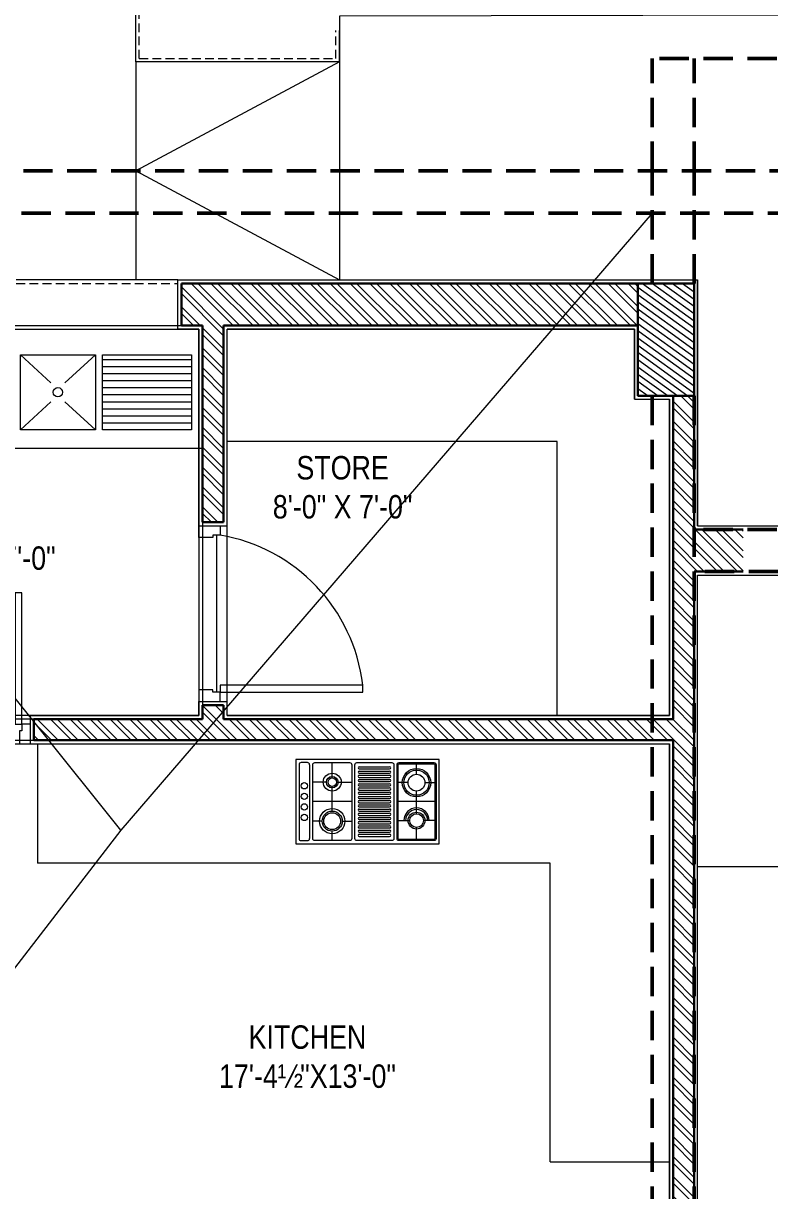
# Model space of a CAD drawing. Header units: inches. Extents: x -190799 to -189704, y -49100 to -46985.
# Drawn here: x -190403.9 to -190244.5, y -47566 to -47316.9 of the extents above; entities that cross this region are included whole.
import ezdxf

# ---------------------------------------------------------------- set-up
doc = ezdxf.new("R2010")
doc.units = ezdxf.units.IN
doc.header["$LTSCALE"] = 25
doc.header["$MEASUREMENT"] = 0
doc.linetypes.add('DASHED2', pattern=[0.375, 0.25, -0.125])
for name, color, linetype, lineweight in [('COLUMN', 1, 'Continuous', 30), ('COLUMNHATCH', 8, 'Continuous', 0), ('cross', 1, 'Continuous', 13), ('CWS', 180, 'Continuous', 18), ('elevation', 6, 'Continuous', 9), ('FURNITURE', 251, 'Continuous', 0), ('hidden', 7, 'DASHED2', 5), ('KITCHEN', 7, 'Continuous', 5), ('PLASTER LINE', 1, 'Continuous', 5), ('PP-BEAM', 104, 'DASHED2', 50), ('PP-KITCHEN 1', 3, 'Continuous', 13), ('PP-KITCHEN 2', 3, 'Continuous', 13), ('PP-ROOM 4', 3, 'Continuous', 13), ('PP-ROOM 5', 3, 'Continuous', 13), ('PP-ROOM 6', 3, 'Continuous', 13), ('PP-ROOM 7', 3, 'Continuous', 13), ('PP-TOILET 7', 3, 'Continuous', 13), ('PP-WALL', 7, 'Continuous', 30), ('sechatch', 8, 'Continuous', 0), ('TEXT', 7, 'Continuous', 13), ('WIN', 22, 'Continuous', 0)]:
    doc.layers.add(name, color=color, linetype=linetype, lineweight=lineweight)
doc.styles.add('RAJ', font='Arial Narrow.ttf')

# ---------------------------------------------------------------- blocks, each defined once
blk = doc.blocks.new('A$C51AA6A4B')
at = {"layer": 'KITCHEN', "ltscale": 1.2}
for p, q in [((17, 20), (-17, 20)), ((-17, 20), (-17, 0)), ((17, 0), (17, 20)), ((-11.625, 19), (-11.625, 16.125)), ((2, 18.25), (-5.25, 18.25)), ((2, 17.75), (-5.25, 17.75)), ((2, 17.25), (-5.25, 17.25)), ((2, 16.75), (-5.25, 16.75)), ((8.375, 19.25), (8.375, 17)), ((13.75, 1.25), (13.75, 18.75)), ((15.75, 19.25), (14.25, 19.25)), ((16.25, 1.25), (16.25, 18.75)), ((-16, 14.5), (-13.25, 14.5)), ((-7.25, 14.5), (-10, 14.5)), ((2, 16.25), (-5.25, 16.25)), ((2, 15.75), (-5.25, 15.75)), ((2, 15.25), (-5.25, 15.25)), ((2, 14.75), (-5.25, 14.75)), ((2, 14.25), (-5.25, 14.25)), ((6, 14.625), (3.75, 14.625)), ((10.75, 14.625), (13, 14.625)), ((-11.625, 12.875), (-11.625, 7.5)), ((2, 13.75), (-5.25, 13.75)), ((2, 13.25), (-5.25, 13.25)), ((2, 12.75), (-5.25, 12.75)), ((2, 12.25), (-5.25, 12.25)), ((2, 11.75), (-5.25, 11.75)), ((2, 11.25), (-5.25, 11.25)), ((8.375, 12.25), (8.375, 10)), ((-16, 10), (-7.25, 10)), ((2, 10.75), (-5.25, 10.75)), ((2, 10.25), (-5.25, 10.25)), ((2, 9.75), (-5.25, 9.75)), ((2, 9.25), (-5.25, 9.25)), ((2, 8.75), (-5.25, 8.75)), ((3.75, 10), (13, 10)), ((8.375, 10), (8.375, 6.375)), ((2, 8.25), (-5.25, 8.25)), ((2, 7.75), (-5.25, 7.75)), ((2, 7.25), (-5.25, 7.25)), ((2, 6.75), (-5.25, 6.75)), ((2, 6.25), (-5.25, 6.25)), ((2, 5.75), (-5.25, 5.75)), ((-13.625, 5.5), (-16, 5.5)), ((-11.625, 3.5), (-11.625, 1)), ((-9.625, 5.5), (-7.25, 5.5)), ((2, 5.25), (-5.25, 5.25)), ((2, 4.75), (-5.25, 4.75)), ((2, 4.25), (-5.25, 4.25)), ((2, 3.75), (-5.25, 3.75)), ((2, 3.25), (-5.25, 3.25)), ((7.375, 5.375), (3.75, 5.375)), ((8.375, 4.375), (8.375, 0.75)), ((9.75, 5.375), (13, 5.375)), ((-17, 0), (17, 0)), ((2, 2.75), (-5.25, 2.75)), ((2, 2.25), (-5.25, 2.25)), ((2, 1.75), (-5.25, 1.75)), ((14.25, 0.75), (15.75, 0.75))]:
    blk.add_line(p, q, dxfattribs=at)
for points in [[(-15.75, 19.25), (-7.5, 19.25, -0.4142136), (-7, 18.75), (-7, 1.25, -0.4142136), (-7.5, 0.75), (-15.75, 0.75, -0.4142136), (-16.25, 1.25), (-16.25, 18.75, -0.4142136)], [(-15.75, 19), (-7.5, 19, -0.4142136), (-7.25, 18.75), (-7.25, 1.25, -0.4142136), (-7.5, 1), (-15.75, 1, -0.4142136), (-16, 1.25), (-16, 18.75, -0.4142136)], [(-5.75, 19.25), (2.5, 19.25, -0.4142136), (3, 18.75), (3, 1.25, -0.4142136), (2.5, 0.75), (-5.75, 0.75, -0.4142136), (-6.25, 1.25), (-6.25, 18.75, -0.4142136)], [(4.25, 19.25), (12.5, 19.25, -0.4142136), (13, 18.75), (13, 1.25, -0.4142136), (12.5, 0.75), (4.25, 0.75, -0.4142136), (3.75, 1.25), (3.75, 18.75, -0.4142136)]]:
    blk.add_lwpolyline(points, format="xyb", close=True, dxfattribs=at)
for centre, radius in [((8.375, 14.625), 3), ((8.375, 14.625), 2.375), ((8.375, 14.625), 2), ((-11.625, 14.5), 2), ((-11.625, 14.5), 1.625), ((15, 13.75), 0.75), ((15, 11.25), 0.75), ((-11.625, 5.5), 3.375), ((-11.625, 5.5), 3), ((15, 8.75), 0.75), ((-11.625, 5.5), 2), ((8.375, 5.375), 2.125), ((8.375, 5.375), 1.375), ((8.375, 5.375), 1), ((15, 6.25), 0.75)]:
    blk.add_circle(centre, radius, dxfattribs=at)
for centre, radius, start, end in [((-5.25, 18), 0.25, 90, 270), ((-5.25, 17), 0.25, 90, 270), ((2, 18), 0.25, 270, 90), ((2, 17), 0.25, 270, 90), ((14.25, 18.75), 0.5, 90, 180), ((15.75, 18.75), 0.5, 0, 90), ((-11.625, 14.5), 3, 180, 0), ((-11.625, 14.5), 2.625, 180, 0), ((-5.25, 16), 0.25, 90, 270), ((-5.25, 15), 0.25, 90, 270), ((-5.25, 14), 0.25, 90, 270), ((2, 16), 0.25, 270, 90), ((2, 15), 0.25, 270, 90), ((2, 14), 0.25, 270, 90), ((-5.25, 13), 0.25, 90, 270), ((-5.25, 12), 0.25, 90, 270), ((-5.25, 11), 0.25, 90, 270), ((2, 13), 0.25, 270, 90), ((2, 12), 0.25, 270, 90), ((2, 11), 0.25, 270, 90), ((-5.25, 10), 0.25, 90, 270), ((-5.25, 9), 0.25, 90, 270), ((2, 10), 0.25, 270, 90), ((2, 9), 0.25, 270, 90), ((-5.25, 8), 0.25, 90, 270), ((-5.25, 7), 0.25, 90, 270), ((-5.25, 6), 0.25, 90, 270), ((2, 8), 0.25, 270, 90), ((2, 7), 0.25, 270, 90), ((2, 6), 0.25, 270, 90), ((-5.25, 5), 0.25, 90, 270), ((-5.25, 4), 0.25, 90, 270), ((-5.25, 3), 0.25, 90, 270), ((2, 5), 0.25, 270, 90), ((2, 4), 0.25, 270, 90), ((2, 3), 0.25, 270, 90), ((-5.25, 2), 0.25, 90, 270), ((2, 2), 0.25, 270, 90), ((14.25, 1.25), 0.5, 180, 270), ((15.75, 1.25), 0.5, 270, 0)]:
    blk.add_arc(centre, radius, start, end, dxfattribs=at)
blk = doc.blocks.new('door')
at = {"layer": 'WIN'}
for points in [[(-188890.45, -47194.62), (-188890.45, -47164.12), (-188891.95, -47164.12), (-188891.95, -47194.62)], [(-188925.95, -47194.62), (-188923.95, -47194.62), (-188923.95, -47196.12), (-188923.45, -47196.12), (-188923.45, -47199.12), (-188923.95, -47199.12), (-188923.95, -47199.12), (-188925.95, -47199.12)], [(-188888.45, -47194.62), (-188890.45, -47194.62), (-188890.45, -47196.12), (-188890.95, -47196.12), (-188890.95, -47199.12), (-188890.45, -47199.12), (-188890.45, -47199.12), (-188888.45, -47199.12)]]:
    blk.add_lwpolyline(points, close=True, dxfattribs=at)
blk.add_arc((-188887.65, -47200.7), 36.81, 96.7084, 170.4863, dxfattribs=at)
blk = doc.blocks.new('sink 2')
at = {"layer": 'KITCHEN', "color": 8, "ltscale": 1.2}
for p, q in [((-190415.49, -47393.57), (-190421.98, -47387.62)), ((-190412.47, -47393.57), (-190405.98, -47387.62)), ((-190397.99, -47393.57), (-190404.48, -47387.62)), ((-190394.97, -47393.57), (-190388.48, -47387.62)), ((-190386.98, -47388.62), (-190367.98, -47388.62)), ((-190386.98, -47390.12), (-190367.98, -47390.12)), ((-190386.98, -47391.62), (-190367.98, -47391.62)), ((-190386.98, -47393.12), (-190367.98, -47393.12)), ((-190386.98, -47394.62), (-190367.98, -47394.62)), ((-190415.49, -47397.67), (-190421.98, -47403.62)), ((-190412.47, -47397.67), (-190405.98, -47403.62)), ((-190397.99, -47397.67), (-190404.48, -47403.62)), ((-190394.97, -47397.67), (-190388.48, -47403.62)), ((-190386.98, -47396.12), (-190367.98, -47396.12)), ((-190386.98, -47397.62), (-190367.98, -47397.62)), ((-190386.98, -47399.12), (-190367.98, -47399.12)), ((-190386.98, -47400.62), (-190367.98, -47400.62)), ((-190386.98, -47402.12), (-190367.98, -47402.12))]:
    blk.add_line(p, q, dxfattribs=at)
for points in [[(-190421.98, -47403.62), (-190405.98, -47403.62), (-190405.98, -47387.62), (-190421.98, -47387.62)], [(-190388.48, -47403.62), (-190404.48, -47403.62), (-190404.48, -47387.62), (-190388.48, -47387.62)], [(-190367.98, -47403.62), (-190386.98, -47403.62), (-190386.98, -47387.62), (-190367.98, -47387.62)]]:
    blk.add_lwpolyline(points, close=True, dxfattribs=at)
for centre in [(-190413.98, -47395.62), (-190396.48, -47395.62)]:
    blk.add_circle(centre, 1, dxfattribs=at)

msp = doc.modelspace()

# ---------------------------------------------------------------- hatches: boundary and pattern name
at = {"layer": 'COLUMNHATCH', "ltscale": 5}
h = msp.add_hatch(dxfattribs=at)
h.set_pattern_fill('ANSI31', color=256, scale=10, angle=99.050055, style=0)
h.set_pattern_definition([(144.0500546, (141.9624, -2979.5429), (-0.73384782, -1.011912732), [])])
h.paths.add_polyline_path([(-190260.6104, -47396.3675), (-190260.6104, -47372.3675), (-190272.6104, -47372.3675), (-190272.6104, -47396.3675)])
at = {"layer": 'sechatch', "ltscale": 30}
h = msp.add_hatch(dxfattribs=at)
h.set_pattern_fill('ANSI32,_O', color=256, scale=8, angle=270)
h.set_pattern_definition([(315, (-190288.2656, -47628.9193), (2.12132, 2.12132), []), (315, (-190288.2656, -47630.3335), (2.12132, 2.12132), [])])
h.paths.add_polyline_path([(-190284.6104, -47625.8675), (-190293.6104, -47625.8675), (-190293.6104, -47630.3675), (-190284.6104, -47630.3675)])
h.paths.add_polyline_path([(-190284.6104, -47630.3675), (-190293.6104, -47630.3675), (-190293.6104, -47634.8675), (-190284.6104, -47634.8675)])
h.paths.add_polyline_path([(-190260.6104, -47396.3675), (-190265.1104, -47396.3675), (-190265.1104, -47448.4645), (-190260.6104, -47448.4645), (-190260.6104, -47433.8675), (-190250.1104, -47433.8675), (-190250.1104, -47424.8675), (-190260.6104, -47424.8675)])
h.paths.add_polyline_path([(-190260.6104, -47448.4645), (-190265.1104, -47448.4645), (-190265.1104, -47465.3675), (-190269.6104, -47465.3675), (-190269.6104, -47469.8675), (-190265.1104, -47469.8675), (-190265.1104, -47625.8675), (-190260.6104, -47625.8675)])
h.paths.add_polyline_path([(-190406.1104, -47372.3675), (-190488.6104, -47372.3675), (-190488.6104, -47396.3675), (-190476.6104, -47396.3675), (-190476.6104, -47418.8675), (-190497.6104, -47418.8675), (-190497.6104, -47423.3675), (-190488.6104, -47423.3675), (-190472.1104, -47423.3675), (-190472.1104, -47381.3675), (-190406.1104, -47381.3675)])
h.paths.add_polyline_path([(-190401.6104, -47465.3675), (-190401.6104, -47469.8675), (-190269.6104, -47469.8675), (-190269.6104, -47465.3675), (-190361.1104, -47465.3675), (-190361.1104, -47462.3675), (-190365.6104, -47462.3675), (-190365.6104, -47465.3675)])
h.paths.add_polyline_path([(-190365.6104, -47423.3675), (-190361.1104, -47423.3675), (-190361.1104, -47381.3675), (-190272.6104, -47381.3675), (-190272.6104, -47372.3675), (-190370.1104, -47372.3675), (-190370.1104, -47381.3675), (-190365.6104, -47381.3675)])

# ---------------------------------------------------------------- linework, layer by layer
at = {"layer": 'COLUMN'}
msp.add_lwpolyline([(-190260.6104, -47396.3675), (-190260.6104, -47372.3675), (-190272.6104, -47372.3675), (-190272.6104, -47396.3675)], close=True, dxfattribs=at)
at = {"layer": 'cross'}
for points in [[(-190269.6104, -47357.3675), (-190383.0236, -47489.0756), (-190488.6104, -47625.8675)], [(-190383.0236, -47489.0756), (-190488.6104, -47357.3675)]]:
    msp.add_lwpolyline(points, dxfattribs=at)
at = {"layer": 'elevation'}
for p, q in [((-190379.8604, -47325.1175), (-190379.8604, -47253.1175)), ((-190336.3604, -47325.1175), (-190336.3604, -47318.3675)), ((-190336.3604, -47325.1175), (-190379.8604, -47325.1175)), ((-190379.8604, -47325.1175), (-190379.8604, -47371.6175)), ((-190336.3604, -47325.1175), (-190379.8604, -47348.3675)), ((-190336.3604, -47325.1175), (-190336.3604, -47371.6175)), ((-190379.8604, -47348.3675), (-190336.3604, -47371.6175)), ((-190370.8604, -47371.6175), (-190405.3604, -47371.6175)), ((-190366.3604, -47407.6175), (-190471.3604, -47407.6175)), ((-190289.8604, -47406.1175), (-190360.3604, -47406.1175)), ((-190289.8604, -47464.6175), (-190289.8604, -47406.1175)), ((-190362.6104, -47426.1175), (-190362.6104, -47459.6175)), ((-190400.8604, -47470.6175), (-190400.8604, -47496.1175)), ((-190291.3604, -47496.1175), (-190400.8604, -47496.1175)), ((-190291.3604, -47559.8675), (-190291.3604, -47496.1175)), ((-190291.3604, -47559.8675), (-190265.8604, -47559.8675))]:
    msp.add_line(p, q, dxfattribs=at)
at = {"layer": 'FURNITURE', "ltscale": 10}
msp.add_line((-190241.9404, -47496.8675), (-190259.9404, -47496.8675), dxfattribs=at)
at = {"layer": 'hidden', "ltscale": 0.3}
for p, q in [((-190379.1104, -47324.3675), (-190379.1104, -47253.1175)), ((-190337.1104, -47324.3675), (-190337.1104, -47318.3675)), ((-190379.1104, -47324.3675), (-190337.1104, -47324.3675)), ((-190405.3604, -47372.3675), (-190370.8604, -47372.3675))]:
    msp.add_line(p, q, dxfattribs=at)
at = {"layer": 'PLASTER LINE', "ltscale": 30}
for p, q in [((-190370.8604, -47371.6175), (-190259.8604, -47371.6175)), ((-190370.8604, -47382.1175), (-190370.8604, -47371.6175)), ((-190259.8604, -47424.1175), (-190259.8604, -47371.6175)), ((-190366.3604, -47382.1175), (-190370.8604, -47382.1175)), ((-190366.3604, -47424.1175), (-190366.3604, -47382.1175)), ((-190360.3604, -47424.1175), (-190360.3604, -47382.1175)), ((-190273.3604, -47382.1175), (-190360.3604, -47382.1175)), ((-190273.3604, -47397.1175), (-190273.3604, -47382.1175)), ((-190273.3604, -47397.1175), (-190265.8604, -47397.1175)), ((-190265.8604, -47464.6175), (-190265.8604, -47397.1175)), ((-190366.3604, -47424.1175), (-190360.3604, -47424.1175)), ((-190259.8604, -47424.1175), (-190249.3604, -47424.1175)), ((-190259.8604, -47434.6175), (-190249.3604, -47434.6175)), ((-190259.8604, -47625.1175), (-190259.8604, -47434.6175)), ((-190366.3604, -47464.6175), (-190366.3604, -47461.6175)), ((-190366.3604, -47461.6175), (-190360.3604, -47461.6175)), ((-190360.3604, -47464.6175), (-190360.3604, -47461.6175)), ((-190402.3604, -47464.6175), (-190366.3604, -47464.6175)), ((-190402.3604, -47470.6175), (-190402.3604, -47464.6175)), ((-190360.3604, -47464.6175), (-190265.8604, -47464.6175)), ((-190402.3604, -47470.6175), (-190265.8604, -47470.6175)), ((-190265.8604, -47625.1175), (-190265.8604, -47470.6175))]:
    msp.add_line(p, q, dxfattribs=at)
at = {"layer": 'PP-BEAM'}
for p, q in [((-190083.6104, -47324.3675), (-190269.6104, -47324.3675)), ((-190269.6104, -47348.3675), (-190269.6104, -47324.3675)), ((-190260.6104, -47348.3675), (-190260.6104, -47324.3675)), ((-190497.6104, -47348.3675), (-189986.1104, -47348.3675)), ((-190269.6104, -47372.3675), (-190269.6104, -47348.3675)), ((-190260.6104, -47372.3675), (-190260.6104, -47348.3675)), ((-190488.6104, -47357.3675), (-189986.1104, -47357.3675)), ((-190269.6104, -47396.3675), (-190269.6104, -48060.8675)), ((-190260.6104, -47396.3675), (-190260.6104, -48060.8675)), ((-190083.6104, -47424.8675), (-190260.6104, -47424.8675)), ((-190083.322, -47433.8675), (-190260.6104, -47433.8675))]:
    msp.add_line(p, q, dxfattribs=at)
at = {"layer": 'PP-KITCHEN 1', "ltscale": 30}
msp.add_lwpolyline([(-190472.1104, -47381.3675), (-190365.6104, -47381.3675), (-190365.6104, -47465.3675), (-190472.1104, -47465.3675), (-190472.1104, -47462.3675), (-190497.6104, -47462.3675), (-190497.6104, -47423.3675), (-190472.1104, -47423.3675), (-190472.1104, -47381.3675)], dxfattribs=at)
msp.add_lwpolyline([(-190472.1104, -47381.3675), (-190365.6104, -47381.3675), (-190365.6104, -47407.6175), (-190472.1104, -47407.6175)], close=True, dxfattribs=at)
at = {"layer": 'PP-KITCHEN 2', "ltscale": 30}
msp.add_lwpolyline([(-190473.6104, -47469.8675), (-190265.1104, -47469.8675), (-190265.1104, -47625.8675), (-190473.6104, -47625.8675), (-190473.6104, -47604.8675), (-190497.6104, -47604.8675), (-190497.6104, -47490.8675), (-190473.6104, -47490.8675), (-190473.6104, -47469.8675)], dxfattribs=at)
at = {"layer": 'PP-ROOM 4', "color": 3, "ltscale": 30}
msp.add_lwpolyline([(-190259.8604, -47424.1175), (-190093.3604, -47424.1175), (-190093.3604, -47347.6175), (-190012.3604, -47347.6175), (-190012.3604, -47314.6175), (-190336.3604, -47315.3675), (-190336.3604, -47371.6175), (-190259.8604, -47371.6175), (-190259.8604, -47424.1175)], dxfattribs=at)
at = {"layer": 'PP-ROOM 5', "color": 3, "ltscale": 30}
msp.add_lwpolyline([(-190360.3604, -47382.1175), (-190273.3604, -47382.1175), (-190273.3604, -47397.1175), (-190265.8604, -47397.1175), (-190265.8604, -47464.6175), (-190360.3604, -47464.6175), (-190360.3604, -47382.1175)], dxfattribs=at)
at = {"layer": 'PP-ROOM 6', "color": 3, "ltscale": 30}
msp.add_lwpolyline([(-190471.3604, -47382.1175), (-190366.3604, -47382.1175), (-190366.3604, -47464.6175), (-190471.3604, -47464.6175), (-190471.3604, -47461.6175), (-190498.3604, -47461.6175), (-190498.3604, -47424.1175), (-190471.3604, -47424.1175), (-190471.3604, -47382.1175)], dxfattribs=at)
at = {"layer": 'PP-ROOM 7', "color": 3, "ltscale": 30}
msp.add_lwpolyline([(-190259.8604, -47434.6175), (-189986.8604, -47434.6175), (-189986.8604, -47625.1175), (-190259.8604, -47625.1175), (-190259.8604, -47434.6175)], dxfattribs=at)
at = {"layer": 'PP-TOILET 7', "color": 3, "ltscale": 30}
msp.add_lwpolyline([(-190498.3604, -47491.6175), (-190472.8604, -47491.6175), (-190472.8604, -47470.6175), (-190265.8604, -47470.6175), (-190265.8604, -47625.1175), (-190472.8604, -47625.1175), (-190472.8604, -47604.1175), (-190498.3604, -47604.1175), (-190498.3604, -47491.6175)], dxfattribs=at)
at = {"layer": 'PP-WALL', "ltscale": 10}
for p, q in [((-190370.1104, -47372.3675), (-190272.6104, -47372.3675)), ((-190370.1104, -47381.3675), (-190365.6104, -47381.3675)), ((-190361.1104, -47381.3675), (-190272.6104, -47381.3675)), ((-190265.1104, -47396.3675), (-190265.1104, -47465.3675)), ((-190260.6104, -47396.3675), (-190260.6104, -47424.8675)), ((-190365.6104, -47423.3675), (-190361.1104, -47423.3675)), ((-190260.6104, -47424.8675), (-190250.1104, -47424.8675)), ((-190260.6104, -47433.8675), (-190250.1104, -47433.8675)), ((-190260.6104, -47433.8675), (-190260.6104, -47625.8675)), ((-190365.6104, -47462.3675), (-190361.1104, -47462.3675)), ((-190401.6104, -47465.3675), (-190365.6104, -47465.3675)), ((-190361.1104, -47465.3675), (-190265.1104, -47465.3675)), ((-190401.6104, -47469.8675), (-190265.1104, -47469.8675)), ((-190265.1104, -47469.8675), (-190265.1104, -47625.8675))]:
    msp.add_line(p, q, dxfattribs=at)
at = {"layer": 'PP-WALL'}
for p, q in [((-190370.1104, -47381.3675), (-190370.1104, -47372.3675)), ((-190365.6104, -47423.3675), (-190365.6104, -47381.3675)), ((-190361.1104, -47423.3675), (-190361.1104, -47381.3675)), ((-190365.6104, -47465.3675), (-190365.6104, -47462.3675)), ((-190361.1104, -47465.3675), (-190361.1104, -47462.3675)), ((-190401.6104, -47469.8675), (-190401.6104, -47465.3675))]:
    msp.add_line(p, q, dxfattribs=at)

# ---------------------------------------------------------------- block references
at = {"layer": 'CWS', "ltscale": 30, "rotation": 270.0000000022233}
msp.add_blockref('door', (-143167.243, -236350.0666), dxfattribs=at)
at = {"layer": 'CWS', "ltscale": 30, "xscale": 0.9200000000002484, "yscale": 0.9200000000002484, "zscale": 0.9200000000002484}
msp.add_blockref('door', (-16624.9872, -4047.4294), dxfattribs=at)
at = {"layer": 'KITCHEN', "color": 8, "ltscale": 1.2, "xscale": 0.900000000023283, "yscale": 0.900000000023283, "zscale": 0.900000000023283, "rotation": 180}
msp.add_blockref('A$C51AA6A4B', (-190330.3604, -47473.9853), dxfattribs=at)
at = {"layer": 'PP-TOILET 7', "ltscale": 30}
msp.add_blockref('sink 2', (0, 0), dxfattribs=at)

# ---------------------------------------------------------------- texts
at = {"layer": 'TEXT', "ltscale": 30, "char_height": 5, "width": 67.682604, "attachment_point": 5, "style": 'RAJ'}
for s, insert in [('STORE\\P8\'-0" X 7\'-0"', (-190335.6803, -47415.9209)), ('WASH\\P8\'-10½" X 7\'-0"', (-190415.8552, -47426.8792)), ('KITCHEN\\P17\'-4½"X13\'-0"', (-190343.1865, -47537.4443))]:
    msp.add_mtext(s, dxfattribs=dict(at, insert=insert))

doc.saveas('drawing.dxf')
